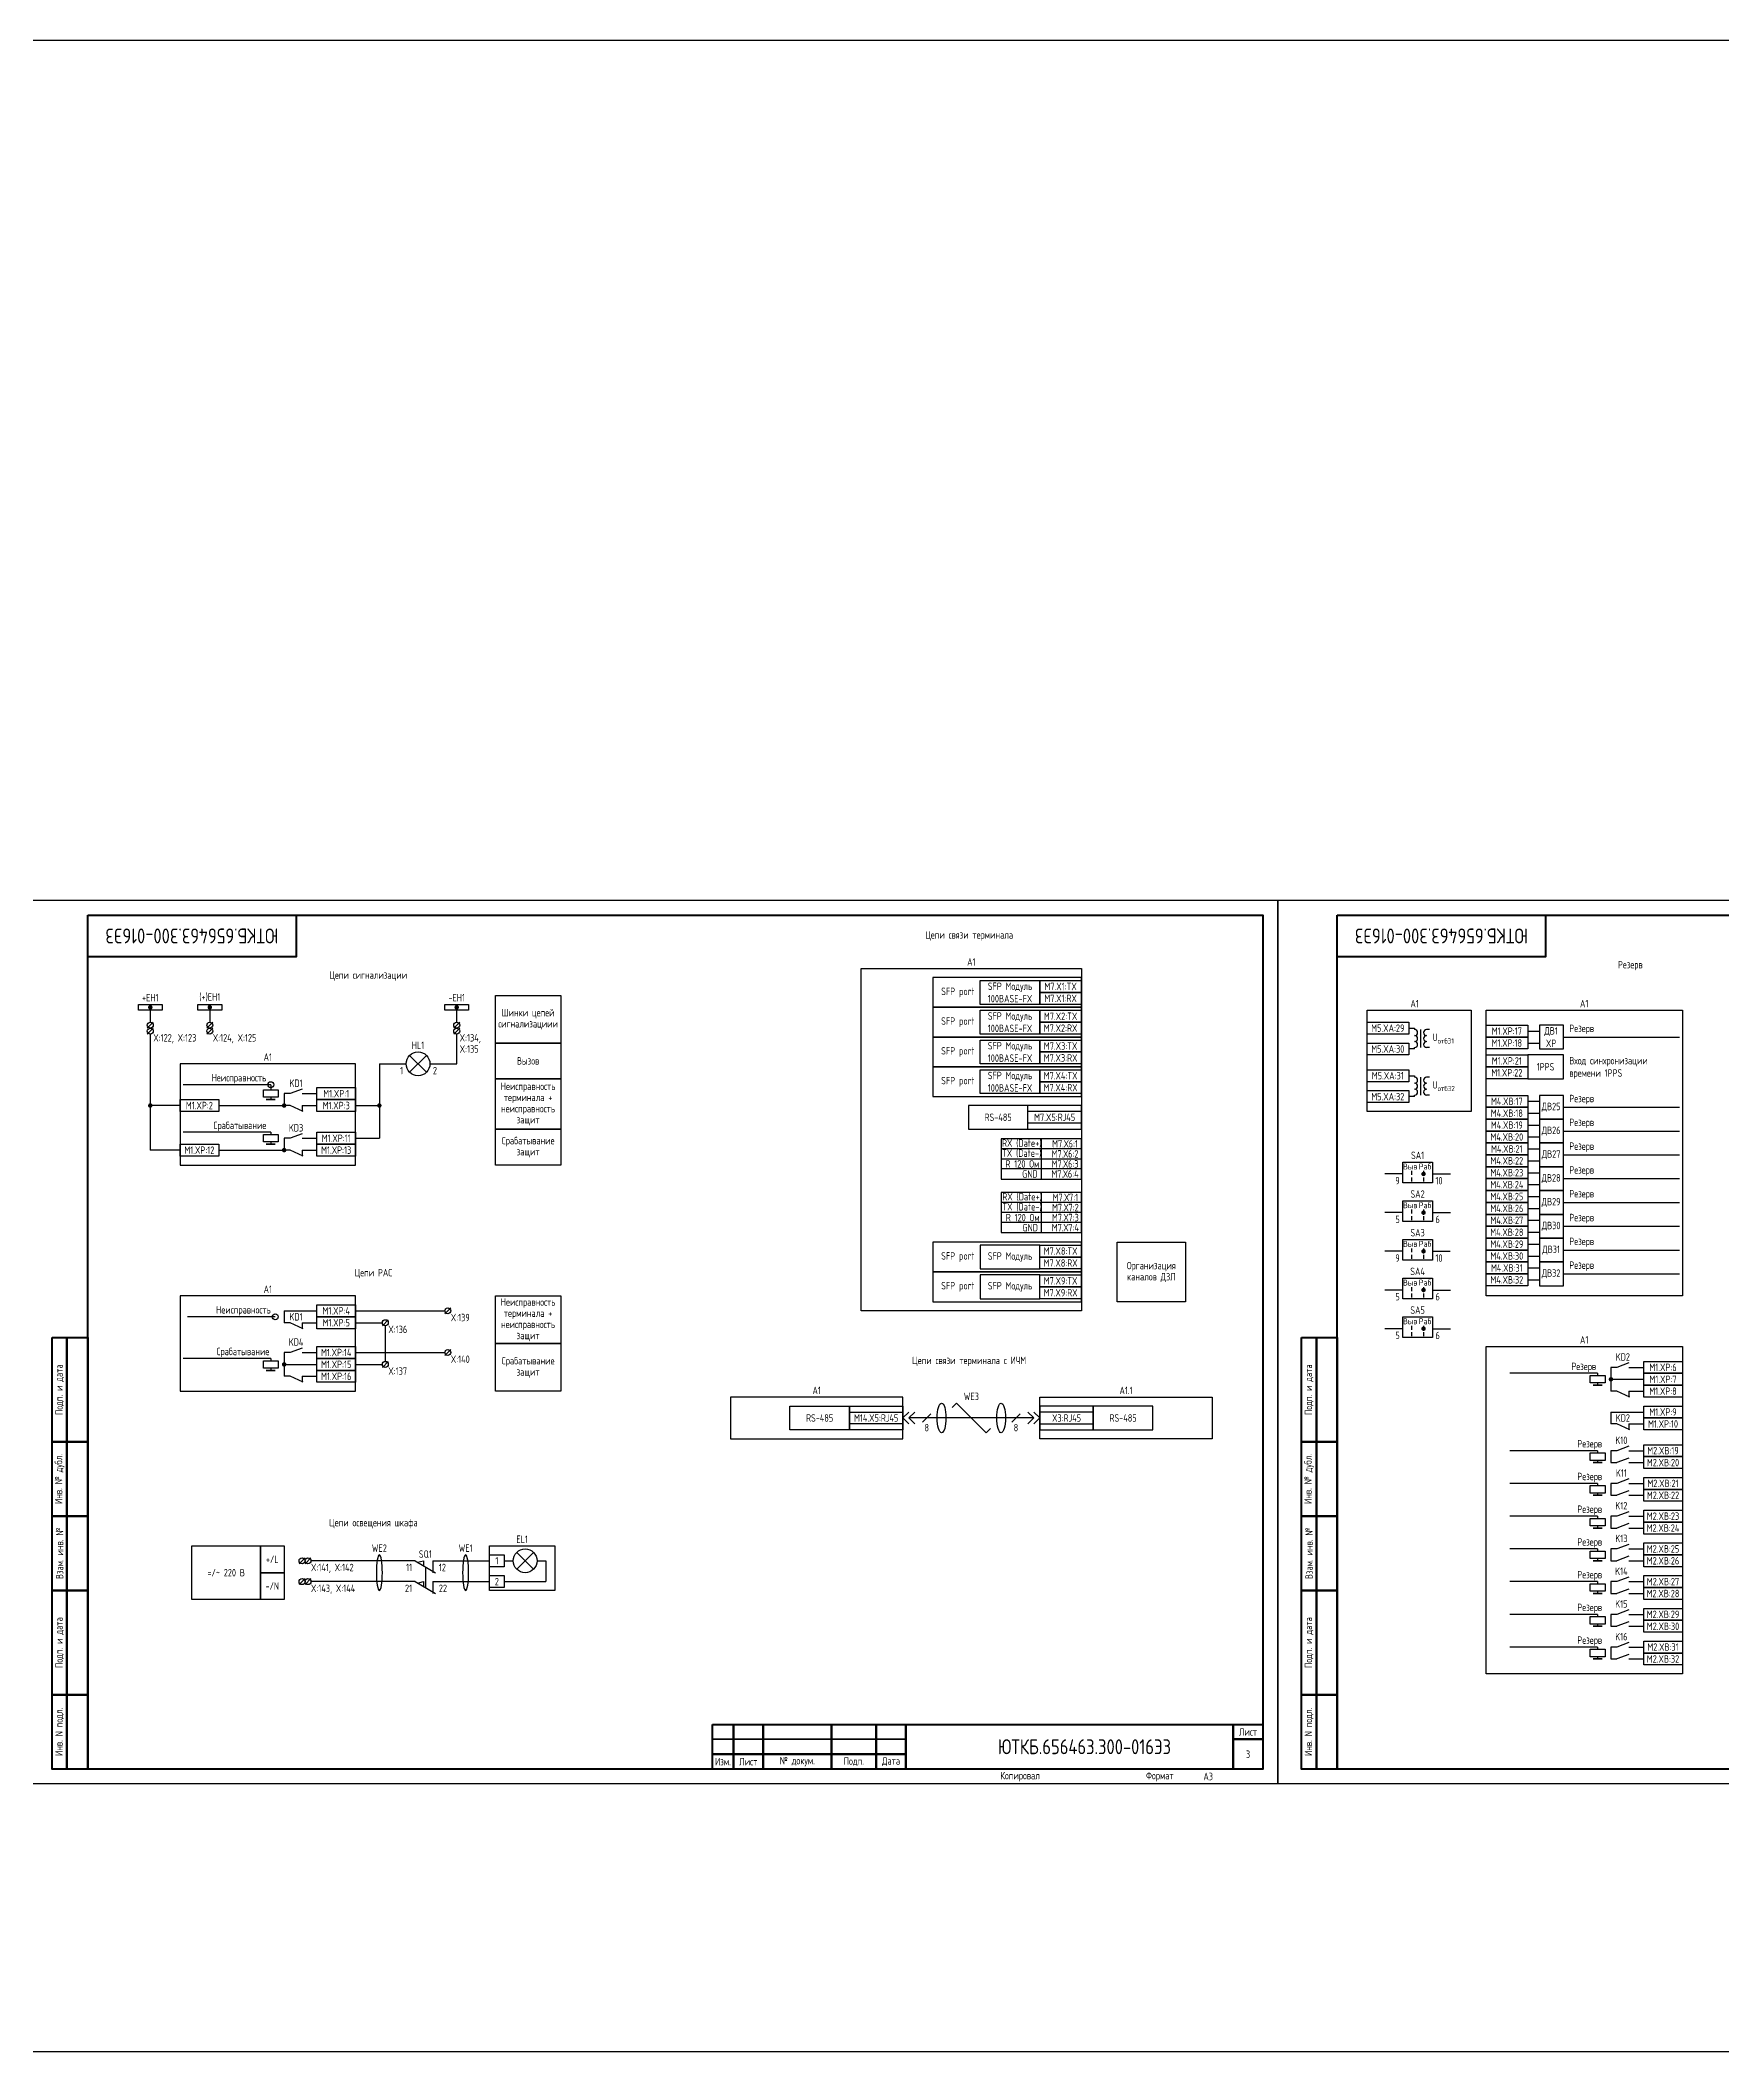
# Model space of a CAD drawing. Header units: millimetres. Extents: x -1036 to 2871, y -90 to 586.
# Drawn here: x 844 to 1409, y -90 to 586 of the extents above; entities that cross this region are included whole.
import ezdxf

# ---------------------------------------------------------------- set-up
doc = ezdxf.new("R2010")
doc.units = ezdxf.units.MM
doc.styles.add('Gost_type_A', font='GOST_0.TTF')

# ---------------------------------------------------------------- blocks, each defined once
blk = doc.blocks.new('Штамп угловой верхний')
at = {"lineweight": 50}
blk.add_lwpolyline([(0, 0), (70, 0), (70, -14), (0, -14)], close=True, dxfattribs=at)
blk = doc.blocks.new('Формат_А3')
blk.add_lwpolyline([(-420, 297), (0, 297), (0, 0), (-420, 0)], close=True)
at = {"lineweight": 50}
blk.add_lwpolyline([(-400, 292), (-5, 292), (-5, 5), (-400, 5)], close=True, dxfattribs=at)
blk = doc.blocks.new('Штамп левый нижний')
at = {"lineweight": 50}
for points in [[(-12, 145), (-7, 145), (-7, 110), (-12, 110)], [(-7, 145), (0, 145), (0, 110), (-7, 110)], [(-12, 110), (-7, 110), (-7, 85), (-12, 85)], [(-7, 110), (0, 110), (0, 85), (-7, 85)], [(-12, 85), (-7, 85), (-7, 60), (-12, 60)], [(-7, 85), (0, 85), (0, 60), (-7, 60)], [(-12, 60), (-7, 60), (-7, 25), (-12, 25)], [(-7, 60), (0, 60), (0, 25), (-7, 25)], [(-12, 25), (-7, 25), (-7, 0), (-12, 0)], [(-7, 25), (0, 25), (0, 0), (-7, 0)]]:
    blk.add_lwpolyline(points, close=True, dxfattribs=at)
at = {"char_height": 2.5, "attachment_point": 5, "rotation": 90, "style": 'Gost_type_A'}
for s, insert, width in [('Подп. и дата', (-9.5, 127.5), 35), ('Инв. № дубл.', (-9.5, 97.5), 25), ('Взам. инв. №', (-9.5, 72.5), 25), ('Подп. и дата', (-9.5, 42.5), 35), ('Инв. N подл.', (-9.5, 12.5), 25)]:
    blk.add_mtext(s, dxfattribs=dict(at, insert=insert, width=width))
blk = doc.blocks.new('Штамп малый нижний')
at = {"lineweight": 50}
for points in [[(-185, 15), (-178, 15), (-178, 5), (-185, 5)], [(-178, 15), (-168, 15), (-168, 5), (-178, 5)], [(-168, 15), (-145, 15), (-145, 5), (-168, 5)], [(-145, 15), (-130, 15), (-130, 5), (-145, 5)], [(-130, 15), (-120, 15), (-120, 5), (-130, 5)], [(-120, 15), (-10, 15), (-10, 0), (-120, 0)], [(-10, 15), (0, 15), (0, 10), (-10, 10)], [(-10, 10), (0, 10), (0, 0), (-10, 0)], [(-185, 5), (-178, 5), (-178, 0), (-185, 0)], [(-178, 5), (-168, 5), (-168, 0), (-178, 0)], [(-168, 5), (-145, 5), (-145, 0), (-168, 0)], [(-145, 5), (-130, 5), (-130, 0), (-145, 0)], [(-130, 5), (-120, 5), (-120, 0), (-130, 0)]]:
    blk.add_lwpolyline(points, close=True, dxfattribs=at)
for points in [[(-185, 15), (-178, 15), (-178, 10), (-185, 10)], [(-178, 15), (-168, 15), (-168, 10), (-178, 10)], [(-168, 15), (-145, 15), (-145, 10), (-168, 10)], [(-145, 15), (-130, 15), (-130, 10), (-145, 10)], [(-130, 15), (-120, 15), (-120, 10), (-130, 10)], [(-185, 10), (-178, 10), (-178, 5), (-185, 5)], [(-178, 10), (-168, 10), (-168, 5), (-178, 5)], [(-168, 10), (-145, 10), (-145, 5), (-168, 5)], [(-145, 10), (-130, 10), (-130, 5), (-145, 5)], [(-130, 10), (-120, 10), (-120, 5), (-130, 5)]]:
    blk.add_lwpolyline(points, close=True)
at = {"char_height": 2.5, "style": 'Gost_type_A'}
for s, insert, width, attachment_point in [('Лист', (-5, 12.5), 10, 5), ('Изм.', (-181.5, 2.5), 7, 5), ('Лист', (-173, 2.5), 10, 5), ('№ докум.', (-156.5, 2.5), 23, 5), ('Подп.', (-137.5, 2.5), 15, 5), ('Дата', (-125, 2.5), 10, 5), ('Копировал', (-75, -2.53), 13.1202, 6), ('Формат', (-30, -2.53), 13.1202, 6)]:
    blk.add_mtext(s, dxfattribs=dict(at, insert=insert, width=width, attachment_point=attachment_point))
blk = doc.blocks.new('POINT')
at = {"const_width": 0.75}
blk.add_lwpolyline([(-0.375, 0, 1), (0.375, 0, 1)], format="xyb", close=True, dxfattribs=at)
blk = doc.blocks.new('Шинка')
blk.add_lwpolyline([(-4, 1), (4, 1), (4, -1), (-4, -1)], close=True)
blk.add_blockref('POINT', (0, 0))
blk = doc.blocks.new('Переключатель_положение')
for p, q in [((2, 1), (2, -0.34)), ((2, -1.14), (2, -2.49))]:
    blk.add_line(p, q)

msp = doc.modelspace()

# ---------------------------------------------------------------- linework, layer by layer
for p, q in [((881, 261), (881, 256)), ((901, 260), (901, 256)), ((984, 256), (984, 261)), ((882, 256), (880, 254)), ((882, 254), (880, 252)), ((881, 252), (881, 213)), ((902, 256), (900, 254)), ((902, 254), (900, 252)), ((985, 256), (983, 254)), ((985, 254), (983, 252)), ((984, 254), (984, 254.01)), ((984, 254), (984, 254.01)), ((984, 242), (984, 252)), ((1344, 253), (1348, 253)), ((1356, 251), (1395, 251)), ((968.17, 244.83), (973.83, 239.17)), ((973.83, 244.83), (968.17, 239.17)), ((1344, 249), (1348, 249)), ((958, 242), (967, 242)), ((958, 242), (958, 217)), ((975, 242), (984, 242)), ((921.5, 235), (892, 235)), ((921.5, 235), (921.5, 233.25)), ((921.5, 230.75), (921.5, 230)), ((891, 228), (881, 228)), ((932, 228), (932, 226)), ((950, 228), (958, 228)), ((1344, 229.42), (1348, 229.42)), ((1344, 225.42), (1348, 225.42)), ((1356, 227.42), (1395, 227.42)), ((921.5, 219), (892, 219)), ((921.5, 219), (921.5, 218.25)), ((950, 217), (958, 217)), ((1344, 221.42), (1348, 221.42)), ((1344, 217.42), (1348, 217.42)), ((1356, 219.42), (1395, 219.42)), ((891, 213), (881, 213)), ((921.5, 215.75), (921.5, 215)), ((932, 213), (932, 211)), ((1344, 213.42), (1348, 213.42)), ((1356, 211.42), (1395, 211.42)), ((1344, 209.42), (1348, 209.42)), ((1344, 205.42), (1348, 205.42)), ((1356, 203.42), (1395, 203.42)), ((1344, 201.42), (1348, 201.42)), ((1344, 197.42), (1348, 197.42)), ((1344, 193.42), (1348, 193.42)), ((1344, 189.42), (1348, 189.42)), ((1356, 195.42), (1395, 195.42)), ((1344, 185.42), (1348, 185.42)), ((1356, 187.42), (1395, 187.42)), ((1344, 181.42), (1348, 181.42)), ((1344, 177.42), (1348, 177.42)), ((1356, 179.42), (1395, 179.42)), ((1344, 173.42), (1348, 173.42)), ((1344, 169.42), (1348, 169.42)), ((1356, 171.42), (1395, 171.42)), ((923, 157), (893.5, 157)), ((926, 159), (926, 155)), ((950, 159), (980, 159)), ((961, 156), (959, 154)), ((982.01, 160), (980.01, 158)), ((932, 155), (932, 153)), ((950, 155), (959, 155)), ((960, 154), (960, 142)), ((921.5, 143), (892, 143)), ((921.5, 143), (921.5, 142.25)), ((950, 145), (980, 145)), ((961, 142), (959, 140)), ((982.01, 146), (980.01, 144)), ((921.5, 139.75), (921.5, 139)), ((932, 137), (932, 135)), ((950, 141), (959, 141)), ((1367.5, 138), (1338, 138)), ((1367.5, 138), (1367.5, 137.25)), ((1367.5, 134.75), (1367.5, 134)), ((1378, 132), (1378, 130)), ((1134, 123), (1136, 125)), ((1134, 123), (1136, 125)), ((1134, 123), (1136, 121)), ((1134, 123), (1136, 121)), ((1136, 123), (1138, 125)), ((1136, 123), (1138, 125)), ((1178, 123), (1136, 123)), ((1136, 123), (1138, 121)), ((1136, 123), (1138, 121)), ((1143.41, 124.41), (1140.59, 121.59)), ((1150.53, 126.53), (1152, 128)), ((1152, 128), (1162, 118)), ((1173.41, 124.41), (1170.59, 121.59)), ((1178, 123), (1176, 125)), ((1178, 123), (1176, 125)), ((1178, 123), (1176, 121)), ((1178, 123), (1176, 121)), ((1180, 123), (1178, 125)), ((1180, 123), (1178, 125)), ((1180, 123), (1178, 121)), ((1180, 123), (1178, 121)), ((1372, 125), (1372, 121)), ((1162, 118), (1163.41, 119.41)), ((1378, 121), (1378, 119)), ((1367.5, 112), (1338, 112)), ((1367.5, 112), (1367.5, 111.25)), ((1367.5, 108.75), (1367.5, 108)), ((1367.5, 101), (1338, 101)), ((1367.5, 101), (1367.5, 100.25)), ((1367.5, 97.75), (1367.5, 97)), ((1367.5, 90), (1338, 90)), ((1367.5, 90), (1367.5, 89.25)), ((1367.5, 86.75), (1367.5, 86)), ((933.01, 76), (931.01, 74)), ((935.01, 76), (933.01, 74)), ((970, 75), (935.01, 75)), ((970, 75), (976.92, 71)), ((970.87, 74.5), (972.87, 75)), ((972.87, 75), (972.87, 73.34)), ((976, 75), (976, 71)), ((976, 75), (995, 75)), ((1000, 75), (1003, 75)), ((1004.17, 77.83), (1009.83, 72.17)), ((1009.83, 77.83), (1004.17, 72.17)), ((1011, 75), (1014, 75)), ((1014, 75), (1014, 68)), ((1367.5, 79), (1338, 79)), ((1367.5, 79), (1367.5, 78.25)), ((1367.5, 75.75), (1367.5, 75)), ((933.01, 69), (931.01, 67)), ((935.01, 69), (933.01, 67)), ((970, 68), (935.01, 68)), ((970, 68), (976.92, 64)), ((970.87, 67.5), (972.87, 68)), ((972.87, 68), (972.87, 66.34)), ((976, 68), (976, 64)), ((976, 68), (995, 68)), ((1000, 68), (1014, 68)), ((1367.5, 68), (1338, 68)), ((1367.5, 68), (1367.5, 67.25)), ((1367.5, 64.75), (1367.5, 64)), ((1367.5, 57), (1338, 57)), ((1367.5, 57), (1367.5, 56.25)), ((1367.5, 53.75), (1367.5, 53)), ((1367.5, 46), (1338, 46)), ((1367.5, 46), (1367.5, 45.25)), ((1367.5, 42.75), (1367.5, 42))]:
    msp.add_line(p, q)
at = {"ltscale": 4}
for p, q in [((1304, 254), (1306, 254)), ((1306, 254), (1306, 253.5)), ((1306, 254), (1306, 253.5)), ((1308, 253.5), (1308, 249.5)), ((1308, 251.5), (1308, 247.5)), ((1311, 253.5), (1310, 253.5)), ((1306, 247), (1304, 247)), ((1306, 247), (1306, 247.5)), ((1311, 247.5), (1310, 247.5)), ((1304, 238), (1306, 238)), ((1306, 238), (1306, 237.5)), ((1306, 238), (1306, 237.5)), ((1308, 237.5), (1308, 233.5)), ((1311, 237.5), (1310, 237.5)), ((1306, 231), (1304, 231)), ((1306, 231), (1306, 231.5)), ((1308, 235.5), (1308, 231.5)), ((1311, 231.5), (1310, 231.5)), ((1302, 205), (1295.99, 205)), ((1312, 205), (1318.01, 205)), ((1302, 192), (1295.99, 192)), ((1312, 192), (1318.01, 192)), ((1302, 179), (1296, 179)), ((1312, 179), (1318, 179)), ((1302, 166), (1296, 166)), ((1312, 166), (1318.01, 166)), ((1302, 153), (1296, 153)), ((1312, 153), (1318.01, 153))]:
    msp.add_line(p, q, dxfattribs=at)
at = {"ltscale": 1.08}
for p, q in [((928, 232), (926, 232)), ((926, 232), (926, 228)), ((932, 232), (937, 232)), ((904, 228), (926, 228)), ((928, 228), (926, 228)), ((932, 228), (937, 228)), ((928, 217), (926, 217)), ((926, 217), (926, 213)), ((932, 217), (937, 217)), ((904, 213), (926, 213)), ((928, 213), (926, 213)), ((932, 213), (937, 213)), ((926, 159), (937, 159)), ((928, 155), (926, 155)), ((932, 155), (937, 155)), ((928, 145), (926, 145)), ((926, 145), (926, 137)), ((932, 145), (937, 145)), ((926, 141), (937, 141)), ((928, 137), (926, 137)), ((932, 137), (937, 137)), ((1374, 140), (1372, 140)), ((1372, 140), (1372, 132)), ((1372, 136), (1383, 136)), ((1378, 140), (1383, 140)), ((1374, 132), (1372, 132)), ((1378, 132), (1383, 132)), ((1372, 125), (1383, 125)), ((1374, 121), (1372, 121)), ((1378, 121), (1383, 121)), ((1374, 112), (1372, 112)), ((1372, 112), (1372, 108)), ((1378, 112), (1383, 112)), ((1372, 108), (1374, 108)), ((1378, 108), (1383, 108)), ((1374, 101), (1372, 101)), ((1372, 101), (1372, 97)), ((1372, 97), (1374, 97)), ((1378, 101), (1383, 101)), ((1378, 97), (1383, 97)), ((1374, 90), (1372, 90)), ((1372, 90), (1372, 86)), ((1378, 90), (1383, 90)), ((1372, 86), (1374, 86)), ((1378, 86), (1383, 86)), ((1374, 79), (1372, 79)), ((1372, 79), (1372, 75)), ((1372, 75), (1374, 75)), ((1378, 79), (1383, 79)), ((1378, 75), (1383, 75)), ((1374, 68), (1372, 68)), ((1372, 68), (1372, 64)), ((1378, 68), (1383, 68)), ((1372, 64), (1374, 64)), ((1378, 64), (1383, 64)), ((1374, 57), (1372, 57)), ((1372, 57), (1372, 53)), ((1378, 57), (1383, 57)), ((1372, 53), (1374, 53)), ((1378, 53), (1383, 53)), ((1374, 46), (1372, 46)), ((1372, 46), (1372, 42)), ((1372, 42), (1374, 42)), ((1378, 46), (1383, 46)), ((1378, 42), (1383, 42))]:
    msp.add_line(p, q, dxfattribs=at)
at = {"ltscale": 4.32}
for p, q in [((932, 233.5), (928, 232)), ((932.39, 226), (928, 228)), ((932, 218.5), (928, 217)), ((932.39, 211), (928, 213)), ((932.39, 153), (928, 155)), ((932, 146.5), (928, 145)), ((932.39, 135), (928, 137)), ((1378, 141.5), (1374, 140)), ((1378.39, 130), (1374, 132)), ((1378.39, 119), (1374, 121)), ((1378, 113.5), (1374, 112)), ((1378, 109.5), (1374, 108)), ((1378, 102.5), (1374, 101)), ((1378, 98.5), (1374, 97)), ((1378, 91.5), (1374, 90)), ((1378, 87.5), (1374, 86)), ((1378, 80.5), (1374, 79)), ((1378, 76.5), (1374, 75)), ((1378, 69.5), (1374, 68)), ((1378, 65.5), (1374, 64)), ((1378, 58.5), (1374, 57)), ((1378, 54.5), (1374, 53)), ((1378, 47.5), (1374, 46)), ((1378, 43.5), (1374, 42))]:
    msp.add_line(p, q, dxfattribs=at)
at = {"ltscale": 0.5}
msp.add_line((973.46, 73), (973.46, 66), dxfattribs=at)
for points in [[(-1036, 586), (2871, 586), (2871, -90), (-1036, -90)], [(1120, 274), (1194, 274), (1194, 159), (1120, 159)], [(1144, 261), (1194, 261), (1194, 271), (1144, 271)], [(1019, 249), (997, 249), (997, 265), (1019, 265)], [(1160, 270), (1180, 270), (1180, 262), (1160, 262)], [(1180, 270), (1194, 270), (1194, 266), (1180, 266)], [(1180, 266), (1194, 266), (1194, 262), (1180, 262)], [(1144, 251), (1194, 251), (1194, 261), (1144, 261)], [(1160, 260), (1180, 260), (1180, 252), (1160, 252)], [(1180, 260), (1194, 260), (1194, 256), (1180, 256)], [(1290, 260), (1325, 260), (1325, 226), (1290, 226)], [(1330, 260), (1396, 260), (1396, 164), (1330, 164)], [(1144, 241), (1194, 241), (1194, 251), (1144, 251)], [(1180, 256), (1194, 256), (1194, 252), (1180, 252)], [(1290, 256), (1304, 256), (1304, 252), (1290, 252)], [(1330, 255), (1344, 255), (1344, 251), (1330, 251)], [(1330, 251), (1344, 251), (1344, 247), (1330, 247)], [(1019, 237), (997, 237), (997, 249), (1019, 249)], [(1160, 250), (1180, 250), (1180, 242), (1160, 242)], [(1180, 250), (1194, 250), (1194, 246), (1180, 246)], [(1180, 246), (1194, 246), (1194, 242), (1180, 242)], [(1290, 249), (1304, 249), (1304, 245), (1290, 245)], [(1330, 245), (1344, 245), (1344, 241), (1330, 241)], [(891, 208), (950, 208), (950, 242), (891, 242)], [(1019, 220), (997, 220), (997, 237), (1019, 237)], [(1144, 231), (1194, 231), (1194, 241), (1144, 241)], [(1160, 240), (1180, 240), (1180, 232), (1160, 232)], [(1180, 240), (1194, 240), (1194, 236), (1180, 236)], [(1290, 240), (1304, 240), (1304, 236), (1290, 236)], [(1330, 241), (1344, 241), (1344, 237), (1330, 237)], [(891, 230), (904, 230), (904, 226), (891, 226)], [(924, 233.25), (924, 230.75), (919, 230.75), (919, 233.25)], [(923, 230), (920, 230)], [(937, 234), (950, 234), (950, 230), (937, 230)], [(937, 230), (950, 230), (950, 226), (937, 226)], [(1180, 236), (1194, 236), (1194, 232), (1180, 232)], [(1290, 233), (1304, 233), (1304, 229), (1290, 229)], [(1330, 231.42), (1344, 231.42), (1344, 227.42), (1330, 227.42)], [(1176, 226.06), (1194, 226.06), (1194, 222.06), (1176, 222.06)], [(1330, 227.42), (1344, 227.42), (1344, 223.42), (1330, 223.42)], [(1330, 223.42), (1344, 223.42), (1344, 219.42), (1330, 219.42)], [(924, 218.25), (924, 215.75), (919, 215.75), (919, 218.25)], [(937, 219), (950, 219), (950, 215), (937, 215)], [(1019, 208), (997, 208), (997, 220), (1019, 220)], [(1180.58, 203.26), (1180.58, 216.77), (1167.06, 216.77), (1167.06, 203.26)], [(1330, 219.42), (1344, 219.42), (1344, 215.42), (1330, 215.42)], [(891, 215), (904, 215), (904, 211), (891, 211)], [(923, 215), (920, 215)], [(937, 215), (950, 215), (950, 211), (937, 211)], [(1330, 215.42), (1344, 215.42), (1344, 211.42), (1330, 211.42)], [(1330, 211.42), (1344, 211.42), (1344, 207.42), (1330, 207.42)], [(1302, 209), (1312, 209), (1312, 202), (1302, 202)], [(1330, 207.42), (1344, 207.42), (1344, 203.42), (1330, 203.42)], [(1330, 203.42), (1344, 203.42), (1344, 199.42), (1330, 199.42)], [(1180.58, 185.27), (1180.58, 198.78), (1167.06, 198.78), (1167.06, 185.27)], [(1330, 199.42), (1344, 199.42), (1344, 195.42), (1330, 195.42)], [(1302, 196), (1312, 196), (1312, 189), (1302, 189)], [(1330, 195.42), (1344, 195.42), (1344, 191.42), (1330, 191.42)], [(1330, 191.42), (1344, 191.42), (1344, 187.42), (1330, 187.42)], [(1302, 183), (1312, 183), (1312, 176), (1302, 176)], [(1330, 187.42), (1344, 187.42), (1344, 183.42), (1330, 183.42)], [(1330, 183.42), (1344, 183.42), (1344, 179.42), (1330, 179.42)], [(1194, 182.08), (1144, 182.08), (1144, 172.08), (1194, 172.08)], [(1180, 181.08), (1194, 181.08), (1194, 177.08), (1180, 177.08)], [(1180, 177.08), (1194, 177.08), (1194, 173.08), (1180, 173.08)], [(1229, 162.08), (1206, 162.08), (1206, 182.08), (1229, 182.08)], [(1330, 179.42), (1344, 179.42), (1344, 175.42), (1330, 175.42)], [(1194, 172.08), (1144, 172.08), (1144, 162.08), (1194, 162.08)], [(1180, 171.08), (1194, 171.08), (1194, 167.08), (1180, 167.08)], [(1302, 170), (1312, 170), (1312, 163), (1302, 163)], [(1330, 175.42), (1344, 175.42), (1344, 171.42), (1330, 171.42)], [(1330, 171.42), (1344, 171.42), (1344, 167.42), (1330, 167.42)], [(891, 132), (950, 132), (950, 164), (891, 164)], [(1019, 148), (997, 148), (997, 164), (1019, 164)], [(1180, 167.08), (1194, 167.08), (1194, 163.08), (1180, 163.08)], [(937, 161), (950, 161), (950, 157), (937, 157)], [(937, 157), (950, 157), (950, 153), (937, 153)], [(1302, 157), (1312, 157), (1312, 150), (1302, 150)], [(924, 142.25), (924, 139.75), (919, 139.75), (919, 142.25)], [(937, 147), (950, 147), (950, 143), (937, 143)], [(937, 143), (950, 143), (950, 139), (937, 139)], [(1019, 132), (997, 132), (997, 148), (1019, 148)], [(1330, 147), (1396, 147), (1396, 37), (1330, 37)], [(1383, 142), (1396, 142), (1396, 138), (1383, 138)], [(923, 139), (920, 139)], [(937, 139), (950, 139), (950, 135), (937, 135)], [(1370, 137.25), (1370, 134.75), (1365, 134.75), (1365, 137.25)], [(1383, 138), (1396, 138), (1396, 134), (1383, 134)], [(1076, 116), (1134, 116), (1134, 130), (1076, 130)], [(1238, 116), (1180, 116), (1180, 130), (1238, 130)], [(1369, 134), (1366, 134)], [(1383, 134), (1396, 134), (1396, 130), (1383, 130)], [(1096, 127), (1116, 127), (1116, 119), (1096, 119)], [(1116, 127), (1134, 127), (1134, 119), (1116, 119)], [(1116, 125), (1134, 125), (1134, 121), (1116, 121)], [(1198, 127), (1180, 127), (1180, 119), (1198, 119)], [(1198, 125), (1180, 125), (1180, 121), (1198, 121)], [(1218, 127), (1198, 127), (1198, 119), (1218, 119)], [(1383, 127), (1396, 127), (1396, 123), (1383, 123)], [(1383, 123), (1396, 123), (1396, 119), (1383, 119)], [(1370, 111.25), (1370, 108.75), (1365, 108.75), (1365, 111.25)], [(1383, 114), (1396, 114), (1396, 110), (1383, 110)], [(1383, 110), (1396, 110), (1396, 106), (1383, 106)], [(1369, 108), (1366, 108)], [(1383, 103), (1396, 103), (1396, 99), (1383, 99)], [(1370, 100.25), (1370, 97.75), (1365, 97.75), (1365, 100.25)], [(1369, 97), (1366, 97)], [(1383, 99), (1396, 99), (1396, 95), (1383, 95)], [(1370, 89.25), (1370, 86.75), (1365, 86.75), (1365, 89.25)], [(1383, 92), (1396, 92), (1396, 88), (1383, 88)], [(1383, 88), (1396, 88), (1396, 84), (1383, 84)], [(1369, 86), (1366, 86)], [(918, 62), (895, 62), (895, 80), (918, 80)], [(926, 71), (918, 71), (918, 80), (926, 80)], [(995, 80), (1017, 80), (1017, 65), (995, 65)], [(995, 77), (1000, 77), (1000, 73), (995, 73)], [(1370, 78.25), (1370, 75.75), (1365, 75.75), (1365, 78.25)], [(1369, 75), (1366, 75)], [(1383, 81), (1396, 81), (1396, 77), (1383, 77)], [(1383, 77), (1396, 77), (1396, 73), (1383, 73)], [(926, 62), (918, 62), (918, 71), (926, 71)], [(995, 70), (1000, 70), (1000, 66), (995, 66)], [(1383, 70), (1396, 70), (1396, 66), (1383, 66)], [(1370, 67.25), (1370, 64.75), (1365, 64.75), (1365, 67.25)], [(1369, 64), (1366, 64)], [(1383, 66), (1396, 66), (1396, 62), (1383, 62)], [(1370, 56.25), (1370, 53.75), (1365, 53.75), (1365, 56.25)], [(1383, 59), (1396, 59), (1396, 55), (1383, 55)], [(1383, 55), (1396, 55), (1396, 51), (1383, 51)], [(1369, 53), (1366, 53)], [(1383, 48), (1396, 48), (1396, 44), (1383, 44)], [(1370, 45.25), (1370, 42.75), (1365, 42.75), (1365, 45.25)], [(1369, 42), (1366, 42)], [(1383, 44), (1396, 44), (1396, 40), (1383, 40)]]:
    msp.add_lwpolyline(points, close=True)
at = {"ltscale": 4}
for points in [[(1348, 247), (1356, 247), (1356, 255), (1348, 255)], [(1344, 237), (1356, 237), (1356, 245), (1344, 245)], [(1348, 223.42), (1356, 223.42), (1356, 231.42), (1348, 231.42)], [(1156, 220.06), (1194, 220.06), (1194, 228.06), (1156, 228.06)], [(1156, 220.06), (1176, 220.06), (1176, 228.06), (1156, 228.06)], [(1348, 215.42), (1356, 215.42), (1356, 223.42), (1348, 223.42)], [(1348, 207.42), (1356, 207.42), (1356, 215.42), (1348, 215.42)], [(1348, 199.42), (1356, 199.42), (1356, 207.42), (1348, 207.42)], [(1348, 191.42), (1356, 191.42), (1356, 199.42), (1348, 199.42)], [(1348, 183.42), (1356, 183.42), (1356, 191.42), (1348, 191.42)], [(1348, 175.42), (1356, 175.42), (1356, 183.42), (1348, 183.42)], [(1160, 173.08), (1180, 173.08), (1180, 181.08), (1160, 181.08)], [(1160, 163.08), (1180, 163.08), (1180, 171.08), (1160, 171.08)], [(1348, 167.42), (1356, 167.42), (1356, 175.42), (1348, 175.42)]]:
    msp.add_lwpolyline(points, close=True, dxfattribs=at)
for points in [[(1180.58, 203.26), (1194, 203.26), (1194, 216.77), (1180.58, 216.77)], [(1194, 213.44), (1167.06, 213.44)], [(1194, 210.01), (1167.06, 210.01)], [(1194, 206.68), (1167.06, 206.68)], [(1180.58, 185.27), (1194, 185.27), (1194, 198.78), (1180.58, 198.78)], [(1194, 195.45), (1167.06, 195.45)], [(1194, 192.02), (1167.06, 192.02)], [(1194, 188.69), (1167.06, 188.69)]]:
    msp.add_lwpolyline(points)
for centre, radius in [((881, 255), 1), ((881, 253), 1), ((901, 255), 1), ((901, 253), 1), ((984, 255), 1), ((984, 253), 1), ((971, 242), 4), ((921.5, 235), 1), ((923, 157), 1), ((960, 155), 1), ((981.01, 159), 1), ((960, 141), 1), ((981.01, 145), 1), ((932.01, 75), 1), ((934.01, 75), 1), ((1007, 75), 4), ((932.01, 68), 1), ((934.01, 68), 1)]:
    msp.add_circle(centre, radius)
for centre, start, end in [((1306, 252.5), 270, 90), ((1306, 250.5), 270, 90), ((1310, 252.5), 90, 270), ((1310, 252.5), 90, 270), ((1310, 250.5), 90, 270), ((1310, 250.5), 90, 270), ((1306, 248.5), 270, 90), ((1310, 248.5), 90, 270), ((1306, 236.5), 270, 90), ((1310, 236.5), 90, 270), ((1310, 236.5), 90, 270), ((1306, 234.5), 270, 90), ((1306, 232.5), 270, 90), ((1310, 234.5), 90, 270), ((1310, 234.5), 90, 270), ((1310, 232.5), 90, 270)]:
    msp.add_arc(centre, 1, start, end, dxfattribs=at)
for centre in [(1147, 123), (1167, 123)]:
    msp.add_ellipse(centre, major_axis=(0, -5), ratio=0.293778)
at = {"extrusion": (0, 0, -1)}
for centre in [(958, 71), (987, 71)]:
    msp.add_ellipse(centre, major_axis=(0, -6), ratio=0.166667, dxfattribs=at)

# ---------------------------------------------------------------- block references
at = {"color": 1}
for name, p in [('Формат_А3', (1260, 0)), ('Формат_А3', (1680, 0)), ('Штамп левый нижний', (860, 5)), ('Штамп левый нижний', (1280, 5)), ('Штамп малый нижний', (1255, 5))]:
    msp.add_blockref(name, p, dxfattribs=at)
for name, p in [('Штамп угловой верхний', (860, 292)), ('Штамп угловой верхний', (1280, 292)), ('Шинка', (881, 261)), ('Шинка', (901, 261)), ('Шинка', (984, 261)), ('POINT', (881, 228)), ('POINT', (926, 228)), ('POINT', (958, 228)), ('POINT', (926, 213)), ('Переключатель_положение', (1303, 205)), ('POINT', (1309, 205)), ('Переключатель_положение', (1307, 205)), ('Переключатель_положение', (1303, 192)), ('POINT', (1309, 192)), ('Переключатель_положение', (1307, 192)), ('Переключатель_положение', (1303, 179)), ('POINT', (1309, 179)), ('Переключатель_положение', (1307, 179)), ('Переключатель_положение', (1303, 166)), ('POINT', (1309, 166)), ('Переключатель_положение', (1307, 166)), ('Переключатель_положение', (1303, 153)), ('POINT', (1309, 153)), ('Переключатель_положение', (1307, 153)), ('POINT', (926, 141)), ('POINT', (1372, 136))]:
    msp.add_blockref(name, p)

# ---------------------------------------------------------------- texts
at = {"char_height": 5, "width": 70, "attachment_point": 5, "rotation": 180, "style": 'Gost_type_A'}
for insert in [(895, 285), (1315, 285)]:
    msp.add_mtext('ЮТКБ.656463.300-016Э3', dxfattribs=dict(at, insert=insert))
at = {"char_height": 2.5, "style": 'Gost_type_A'}
for s, insert, width, attachment_point, line_spacing_factor in [('Цепи связи терминала', (1156.25, 285), 197.5, 5, 0.9), ('A1', (1157, 275), 74.0002, 8, 0.9), ('Цепи сигнализации', (954.25, 271.5), 197.5, 5, 0.9), ('Резерв', (1378.5, 275), 197, 5, 0.9), ('Шинки цепей сигнализациии', (1008, 257), 21.9988, 5, 0.9), ('A1', (1306, 261), 32, 8, 0.9), ('A1', (1363, 261), 66, 8, 0.9), ('X:122, X:123', (882, 252), 16, 1, 0.9), ('X:124, X:125', (902, 252), 16, 1, 0.9), ('X:134,\\PX:135', (985, 252), 16, 1, 0.9), ('A1', (920.5, 243), 59, 8, 0.9), ('Вызов', (1008, 243), 21.9988, 5, 0.9), ('Неисправность', (920, 237), 37, 6, 0.8), ('Неисправность терминала + неисправность защит', (1008, 228.5), 21.9988, 5, 0.9), ('Срабатывание защит', (1008, 214), 21.9988, 5, 0.9), ('RX (Date+)', (1173.95, 213.88), 59, 8, 0.9), ('M7.Х6:1', (1188.49, 213.88), 59, 8, 0.9), ('TX (Date-)', (1173.93, 210.5), 59, 8, 0.9), ('R 120 Ом', (1174.15, 207.13), 59, 8, 0.9), ('M7.Х6:3', (1188.49, 207.13), 59, 8, 0.9), ('M7.Х6:2', (1188.49, 210.5), 59, 8, 0.9), ('GND', (1176.67, 203.76), 59, 8, 0.9), ('M7.Х6:4', (1188.49, 203.76), 59, 8, 0.9), ('RX (Date+)', (1174.06, 195.84), 59, 8, 0.9), ('M7.Х7:1', (1188.6, 195.84), 59, 8, 0.9), ('TX (Date-)', (1174.04, 192.47), 59, 8, 0.9), ('R 120 Ом', (1174.26, 189.1), 59, 8, 0.9), ('M7.Х7:3', (1188.6, 189.1), 59, 8, 0.9), ('M7.Х7:2', (1188.6, 192.47), 59, 8, 0.9), ('GND', (1176.78, 185.72), 59, 8, 0.9), ('M7.Х7:4', (1188.6, 185.72), 59, 8, 0.9), ('Цепи РАС', (956, 171.5), 191.9988, 5, 0.9), ('Организация каналов ДЗЛ', (1217.5, 172.08), 23, 5, 0.9), ('A1', (920.5, 165), 59, 8, 0.9), ('Неисправность терминала + неисправность защит', (1008, 156), 21.9988, 5, 0.9), ('Неисправность', (921.5, 159), 37, 6, 0.8), ('X:139', (982.01, 158), 8, 1, 0.9), ('X:136', (961.01, 154), 8, 1, 0.9), ('A1', (1363, 148), 66, 8, 0.9), ('X:140', (982.01, 144), 8, 1, 0.9), ('Срабатывание защит', (1008, 140), 21.9988, 5, 0.9), ('Цепи связи терминала с ИЧМ', (1156.25, 142), 197.5, 5, 0.9), ('X:137', (961.01, 140), 8, 1, 0.9), ('Резерв', (1367, 140), 37, 6, 0.8), ('A1', (1105, 131), 58.0002, 8, 0.9), ('A1.1', (1209, 131), 58.0002, 8, 0.9), ('Цепи освещения шкафа', (956, 87.5), 122, 5, 0.9), ('EL1', (1006, 81), 21.9942, 8, 0.9), ('+/L', (922, 75.5), 8, 5, 0.9), ('=/~ 220 В', (906.5, 71), 23, 5, 0.9), ('-/N', (922, 66.5), 8, 5, 0.9), ('X:141, X:142', (935.01, 74), 17.9949, 1, 0.9), ('X:143, X:144', (935.01, 67), 17.9949, 1, 0.9)]:
    msp.add_mtext(s, dxfattribs=dict(at, insert=insert, width=width, attachment_point=attachment_point, line_spacing_factor=line_spacing_factor))
at = {"style": 'Gost_type_A'}
for s, insert, char_height, width, attachment_point in [('+EH1', (881, 263), 2.5, 10, 8), ('(+)EH1', (901, 263), 2.5, 10, 8), ('-EH1', (984, 263), 2.5, 10, 8), ('SFP port', (1158, 266), 2.5, 20, 6), ('SFP Mодуль 100BASE-FX', (1170, 266), 2.5, 19.9998, 5), ('M7.X1:RX', (1187, 264), 2.5, 14, 5), ('M7.X1:TX', (1187, 268), 2.5, 14, 5), ('SFP port', (1158, 256), 2.5, 20, 6), ('SFP Mодуль 100BASE-FX', (1170, 256), 2.5, 19.9998, 5), ('M7.X2:TX', (1187, 258), 2.5, 14, 5), ('M7.X2:RX', (1187, 254), 2.5, 14, 5), ('M5.XA:29', (1296.99, 254), 2.5, 14.018, 5), ('\\A1;U{\\H0.7x;\\S^ отбЭ1;}', (1312, 250.5), 2.5, 12, 4), ('M1.XP:18', (1337, 249), 2.5, 14, 5), ('M1.XP:17', (1337, 253), 2.5, 14, 5), ('ДВ1 XP', (1351.88, 251), 2.5, 7.7588, 5), ('Резерв', (1358, 252), 2.5, 27.8465, 7), ('HL1', (971, 247), 2.5, 14, 8), ('SFP port', (1158, 246), 2.5, 20, 6), ('SFP Mодуль 100BASE-FX', (1170, 246), 2.5, 19.9998, 5), ('M7.X3:RX', (1187, 244), 2.5, 14, 5), ('M7.X3:TX', (1187, 248), 2.5, 14, 5), ('M5.XA:30', (1296.99, 247), 2.5, 14.018, 5), ('M1.XP:21', (1337, 243), 2.5, 14, 5), ('Вход синхронизации\\Pвремени 1PPS', (1358, 237), 2.5, 35.9749, 7), ('KD1', (930, 235.5), 2.5, 8, 5), ('1', (966, 241), 2.5, 6, 3), ('2', (976, 241), 2.5, 6, 1), ('SFP port', (1158, 236), 2.5, 20, 6), ('SFP Mодуль 100BASE-FX', (1170, 236), 2.5, 19.9998, 5), ('M7.X4:TX', (1187, 238), 2.5, 14, 5), ('M5.XA:31', (1296.99, 238), 2.5, 14.018, 5), ('M1.XP:22', (1337, 239), 2.5, 14, 5), ('1PPS', (1350, 241), 2.5, 12, 5), ('M1.XP:1', (943.5, 232), 2.5, 13, 5), ('M7.X4:RX', (1187, 234), 2.5, 14, 5), ('M5.XA:32', (1296.99, 231), 2.5, 14.018, 5), ('\\A1;U{\\H0.7x;\\S^ отбЭ2;}', (1312, 234.5), 2.5, 12, 4), ('M4.XВ:17', (1337, 229.42), 2.5, 14, 5), ('Резерв', (1358, 228.42), 2.5, 27.8465, 7), ('M1.XP:2', (897.5, 228), 2.5, 13, 5), ('M1.XP:3', (943.5, 228), 2.5, 13, 5), ('RS-485', (1166, 224.06), 2.5, 19.9998, 5), ('M7.X5:RJ45', (1185, 224.06), 2.5, 18.0002, 5), ('M4.XВ:18', (1337, 225.42), 2.5, 14, 5), ('ДВ25', (1351.88, 227.42), 2.5, 7.7588, 5), ('Резерв', (1358, 220.42), 2.5, 27.8465, 7), ('KD3', (930, 220.5), 2.5, 8, 5), ('M1.XP:11', (943.5, 217), 2.5, 13, 5), ('M4.XВ:20', (1337, 217.42), 2.5, 14, 5), ('M4.XВ:19', (1337, 221.42), 2.5, 14, 5), ('ДВ26', (1351.88, 219.42), 2.5, 7.7588, 5), ('M1.XP:12', (897.5, 213), 2.5, 13, 5), ('M1.XP:13', (943.5, 213), 2.5, 13, 5), ('SA1', (1307, 210), 2.5, 10, 8), ('M4.XВ:22', (1337, 209.42), 2.5, 14, 5), ('M4.XВ:21', (1337, 213.42), 2.5, 14, 5), ('ДВ27', (1351.88, 211.42), 2.5, 7.7588, 5), ('Резерв', (1358, 212.42), 2.5, 27.8465, 7), ('9', (1301, 203.98), 2.5, 5, 3), ('Выв', (1304.5, 207.5), 2, 5, 5), ('Раб', (1309.5, 207.5), 2, 5, 5), ('10', (1313, 203.98), 2.5, 5, 1), ('M4.XВ:23', (1337, 205.42), 2.5, 14, 5), ('ДВ28', (1351.88, 203.42), 2.5, 7.7588, 5), ('Резерв', (1358, 204.42), 2.5, 27.8465, 7), ('SA2', (1307, 197), 2.5, 10, 8), ('M4.XВ:24', (1337, 201.42), 2.5, 14, 5), ('M4.XВ:25', (1337, 197.42), 2.5, 14, 5), ('ДВ29', (1351.88, 195.42), 2.5, 7.7588, 5), ('Резерв', (1358, 196.42), 2.5, 27.8465, 7), ('5', (1301, 190.98), 2.5, 5, 3), ('Выв', (1304.5, 194.5), 2, 5, 5), ('Раб', (1309.5, 194.5), 2, 5, 5), ('6', (1313, 190.98), 2.5, 5, 1), ('M4.XВ:26', (1337, 193.42), 2.5, 14, 5), ('M4.XВ:27', (1337, 189.42), 2.5, 14, 5), ('Резерв', (1358, 188.42), 2.5, 27.8465, 7), ('SA3', (1307, 184), 2.5, 10, 8), ('M4.XВ:28', (1337, 185.42), 2.5, 14, 5), ('M4.XВ:29', (1337, 181.42), 2.5, 14, 5), ('ДВ30', (1351.88, 187.42), 2.5, 7.7588, 5), ('Резерв', (1358, 180.42), 2.5, 27.8465, 7), ('SFP port', (1158, 177.08), 2.5, 20, 6), ('SFP Mодуль ', (1170, 177.08), 2.5, 19.9998, 5), ('M7.X8:RX', (1187, 175.08), 2.5, 14, 5), ('M7.X8:TX', (1187, 179.08), 2.5, 14, 5), ('9', (1301, 177.98), 2.5, 5, 3), ('Выв', (1304.5, 181.5), 2, 5, 5), ('Раб', (1309.5, 181.5), 2, 5, 5), ('10', (1313, 177.98), 2.5, 5, 1), ('M4.XВ:30', (1337, 177.42), 2.5, 14, 5), ('ДВ31', (1351.88, 179.42), 2.5, 7.7588, 5), ('M7.X9:TX', (1187, 169.08), 2.5, 14, 5), ('Выв', (1304.5, 168.5), 2, 5, 5), ('SA4', (1307, 171), 2.5, 10, 8), ('Раб', (1309.5, 168.5), 2, 5, 5), ('M4.XВ:32', (1337, 169.42), 2.5, 14, 5), ('M4.XВ:31', (1337, 173.42), 2.5, 14, 5), ('ДВ32', (1351.88, 171.42), 2.5, 7.7588, 5), ('Резерв', (1358, 172.42), 2.5, 27.8465, 7), ('SFP port', (1158, 167.08), 2.5, 20, 6), ('SFP Mодуль ', (1170, 167.08), 2.5, 19.9998, 5), ('M7.X9:RX', (1187, 165.08), 2.5, 14, 5), ('5', (1301, 164.98), 2.5, 5, 3), ('6', (1313, 164.98), 2.5, 5, 1), ('KD1', (930, 157), 2.5, 8, 5), ('M1.XP:4', (943.5, 159), 2.5, 13, 5), ('M1.XP:5', (943.5, 155), 2.5, 13, 5), ('Выв', (1304.5, 155.5), 2, 5, 5), ('SA5', (1307, 158), 2.5, 10, 8), ('Раб', (1309.5, 155.5), 2, 5, 5), ('KD4', (930, 148.5), 2.5, 8, 5), ('5', (1301, 151.98), 2.5, 5, 3), ('6', (1313, 151.98), 2.5, 5, 1), ('M1.XP:14', (943.5, 145), 2.5, 13, 5), ('M1.XP:15', (943.5, 141), 2.5, 13, 5), ('KD2', (1376, 143.5), 2.5, 8, 5), ('M1.XP:16', (943.5, 137), 2.5, 13, 5), ('M1.XP:6', (1389.5, 140), 2.5, 13, 5), ('M1.XP:7', (1389.5, 136), 2.5, 13, 5), ('WE3', (1157, 129), 2.5, 20, 8), ('M1.XP:8', (1389.5, 132), 2.5, 13, 5), ('RS-485', (1106, 123), 2.5, 19.9998, 5), ('M14.X5:RJ45', (1125, 123), 2.5, 18.0002, 5), ('X3:RJ45', (1189, 123), 2.5, 18.0002, 5), ('RS-485', (1208, 123), 2.5, 19.9998, 5), ('KD2', (1376, 123), 2.5, 8, 5), ('M1.XP:10', (1389.5, 121), 2.5, 13, 5), ('M1.XP:9', (1389.5, 125), 2.5, 13, 5), ('8', (1142, 121), 2.5, 20, 2), ('8', (1172, 121), 2.5, 20, 2), ('Резерв', (1369, 114), 2.5, 31.0015, 6), ('K10', (1375.5, 115.5), 2.5, 5, 5), ('M2.XВ:20', (1389.5, 108), 2.5, 13, 5), ('M2.XВ:19', (1389.5, 112), 2.5, 13, 5), ('Резерв', (1369, 103), 2.5, 31.0015, 6), ('K11', (1375.5, 104.5), 2.5, 5, 5), ('M2.XВ:21', (1389.5, 101), 2.5, 13, 5), ('K12', (1375.5, 93.5), 2.5, 5, 5), ('M2.XВ:22', (1389.5, 97), 2.5, 13, 5), ('Резерв', (1369, 92), 2.5, 31.0015, 6), ('M2.XВ:23', (1389.5, 90), 2.5, 13, 5), ('Резерв', (1369, 81), 2.5, 31.0015, 6), ('K13', (1375.5, 82.5), 2.5, 5, 5), ('M2.XВ:24', (1389.5, 86), 2.5, 13, 5), ('WE2', (958, 78), 2.5, 10, 8), ('SQ1', (973.46, 76), 2.5, 10, 8), ('WE1', (987, 78), 2.5, 10, 8), ('1', (997.5, 75), 2.5, 5, 5), ('M2.XВ:25', (1389.5, 79), 2.5, 13, 5), ('M2.XВ:26', (1389.5, 75), 2.5, 13, 5), ('11', (969, 74), 2.5, 6, 3), ('12', (978, 74), 2.5, 6, 1), ('2', (997.5, 68), 2.5, 5, 5), ('Резерв', (1369, 70), 2.5, 31.0015, 6), ('K14', (1375.5, 71.5), 2.5, 5, 5), ('M2.XВ:27', (1389.5, 68), 2.5, 13, 5), ('21', (969, 67), 2.5, 6, 3), ('22', (978, 67), 2.5, 6, 1), ('K15', (1375.5, 60.5), 2.5, 5, 5), ('M2.XВ:28', (1389.5, 64), 2.5, 13, 5), ('Резерв', (1369, 59), 2.5, 31.0015, 6), ('M2.XВ:29', (1389.5, 57), 2.5, 13, 5), ('M2.XВ:30', (1389.5, 53), 2.5, 13, 5), ('Резерв', (1369, 48), 2.5, 31.0015, 6), ('K16', (1375.5, 49.5), 2.5, 5, 5), ('M2.XВ:32', (1389.5, 42), 2.5, 13, 5), ('M2.XВ:31', (1389.5, 46), 2.5, 13, 5), ('ЮТКБ.656463.300-016Э3', (1195, 12.5), 5, 120, 5), ('3', (1250, 10), 2.5, 10, 5), ('A3', (1235, 2.5), 2.5, 20, 4)]:
    msp.add_mtext(s, dxfattribs=dict(at, insert=insert, char_height=char_height, width=width, attachment_point=attachment_point))
at = {"color": 6, "char_height": 2.5, "width": 37, "attachment_point": 6, "line_spacing_factor": 0.8, "style": 'Gost_type_A'}
for insert in [(920, 221), (921, 145)]:
    msp.add_mtext('Срабатывание', dxfattribs=dict(at, insert=insert))

doc.saveas('drawing.dxf')
